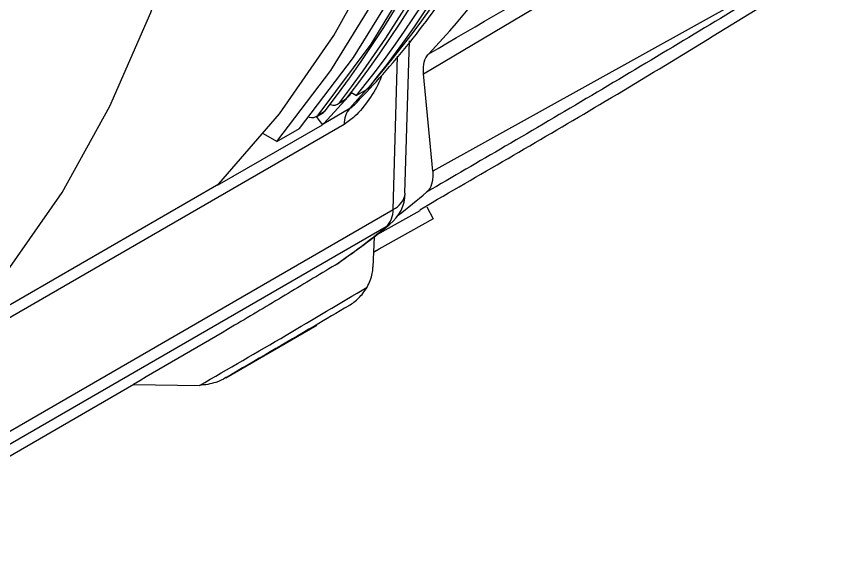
# Model space of a CAD drawing. Extents: x 16.5 to 113.1, y 4.4 to 84.5.
# Drawn here: x 82.798 to 84.036, y 63.087 to 63.895 of the extents above; entities that cross this region are included whole.
import ezdxf

# ---------------------------------------------------------------- set-up
doc = ezdxf.new("R2010")
doc.units = 0
doc.header["$MEASUREMENT"] = 0
doc.layers.add('OBJECT', color=7, linetype='CONTINUOUS')

msp = doc.modelspace()

# ---------------------------------------------------------------- linework, layer by layer
at = {"layer": 'OBJECT'}
for p, q in [((83.4022, 63.8099), (84.0136, 64.1726)), ((84.0362, 64.0096), (83.4158, 63.6652)), ((83.3746, 63.6324), (83.3815, 63.8587)), ((83.3569, 63.6082), (83.3634, 63.8361)), ((83.4158, 63.6652), (83.4022, 63.8099)), ((83.3197, 63.7874), (83.3027, 63.7776)), ((83.2538, 63.7362), (83.2957, 63.7817)), ((83.2773, 63.7668), (83.2878, 63.7729)), ((83.2953, 63.782), (83.3027, 63.7776)), ((83.2745, 63.7645), (83.285, 63.7705)), ((83.2428, 63.7461), (83.2533, 63.7522)), ((83.2456, 63.7485), (83.2561, 63.7546)), ((83.2538, 63.7362), (83.2925, 63.7585)), ((83.2843, 63.7347), (82.6857, 63.3891)), ((83.252, 63.7344), (83.2431, 63.7464)), ((83.2538, 63.7362), (83.252, 63.7344)), ((83.0961, 63.6442), (83.2521, 63.7342)), ((83.1841, 63.7091), (83.218, 63.7287)), ((83.252, 63.7344), (83.2521, 63.7342)), ((83.1841, 63.7091), (83.1643, 63.7206)), ((82.6939, 63.4129), (83.0978, 63.6462)), ((83.3965, 63.608), (83.415, 63.6188)), ((83.4072, 63.6124), (83.4163, 63.5946)), ((82.6831, 63.2192), (83.3569, 63.6082)), ((83.3287, 63.5684), (83.3972, 63.6069)), ((83.4163, 63.5946), (83.3278, 63.545)), ((83.3522, 63.5863), (83.3468, 63.5826)), ((83.3468, 63.5826), (82.673, 63.1936)), ((83.3287, 63.5677), (83.327, 63.5224)), ((83.3278, 63.5448), (83.336, 63.5496)), ((83.1086, 63.3585), (83.2435, 63.4364)), ((82.5187, 63.0873), (82.9716, 63.3487)), ((82.9713, 63.3486), (83.0692, 63.3469))]:
    msp.add_line(p, q, dxfattribs=at)
at = {"layer": 'OBJECT', "flags": 128}
for points in [[(83.218, 63.7287), (83.2982, 63.8341), (83.3697, 63.9501), (83.4322, 64.0762), (83.4856, 64.212), (83.5296, 64.3567), (83.564, 64.51), (83.5887, 64.6711), (83.6036, 64.8393), (83.6085, 65.0139), (83.6036, 65.1943), (83.5887, 65.3797), (83.564, 65.5692), (83.5296, 65.7622), (83.4856, 65.9578), (83.4322, 66.1552), (83.3697, 66.3535), (83.2982, 66.5521), (83.218, 66.7499)], [(83.1841, 63.7091), (83.2642, 63.8145), (83.3357, 63.9305), (83.3983, 64.0566), (83.4517, 64.1924), (83.4957, 64.3372), (83.5301, 64.4904), (83.5548, 64.6515), (83.5696, 64.8197), (83.5746, 64.9943), (83.5696, 65.1747), (83.5548, 65.3601), (83.5301, 65.5496), (83.4957, 65.7426), (83.4517, 65.9382), (83.3983, 66.1356), (83.3357, 66.334), (83.2642, 66.5325), (83.1841, 66.7304)], [(83.0978, 63.6462), (83.1882, 63.7504), (83.269, 63.8668), (83.34, 63.9949), (83.4008, 64.1342), (83.4511, 64.2839), (83.4907, 64.4433), (83.5194, 64.6118), (83.5371, 64.7884), (83.5436, 64.9724)], [(82.6939, 63.4129), (82.7842, 63.5171), (82.8651, 63.6336), (82.936, 63.7617), (82.9968, 63.901), (83.0472, 64.0507), (83.0868, 64.2101), (83.1155, 64.3786), (83.1331, 64.5552), (83.1397, 64.7392)], [(83.2456, 63.7485), (83.3244, 63.8538), (83.3948, 63.9694), (83.4563, 64.095), (83.5089, 64.2301), (83.5521, 64.374), (83.586, 64.5262), (83.6044, 64.6407)], [(83.2878, 63.7729), (83.2863, 63.7714), (83.285, 63.7705)], [(83.2561, 63.7546), (83.2545, 63.7531), (83.2533, 63.7522)]]:
    msp.add_lwpolyline(points, dxfattribs=at)
at = {"layer": 'OBJECT'}
for centre, radius, start, end in [((81.8328, 64.8451), 1.793, 322.5433, 353.417), ((81.8635, 64.8521), 1.7823, 322.4893, 352.6837), ((81.8962, 64.8462), 1.7574, 322.3607, 350.9366), ((82.0209, 64.807), 1.644, 321.2361, 347.7716), ((82.0463, 64.8116), 1.6341, 321.1916, 346.9626), ((82.1504, 64.8092), 1.5519, 317.3885, 345.752), ((82.3947, 64.7965), 1.3952, 316.6904, 336.8701), ((83.2686, 63.7748), 0.0118, 246.186, 317.8121), ((83.2368, 63.7564), 0.0118, 246.186, 317.8121), ((83.3189, 63.7361), 0.0346, 139.6119, 182.4222), ((83.3131, 63.6344), 0.062, 309.1038, 358.3207), ((83.3445, 63.6364), 0.0308, 293.767, 352.4936), ((82.6317, 64.5433), 1.1947, 307.8385, 310.4418), ((83.3241, 63.6063), 0.0328, 313.6403, 3.298), ((82.598, 64.5035), 1.1869, 304.5378, 309.112)]:
    msp.add_arc(centre, radius, start, end, dxfattribs=at)
for centre, major_axis, ratio, start_param, end_param in [((83.3022, 63.6935), (0.0494, -0.0416), 0.566339, 3.102044, 3.171042), ((83.1206, 63.5887), (-0.0134, 0.0629), 0.501611, 0.32389, 0.392888)]:
    msp.add_ellipse(centre, major_axis=major_axis, ratio=ratio, start_param=start_param, end_param=end_param, dxfattribs=at)
for points, knots in [([(83.3034, 63.7678), (83.3162, 63.7813), (83.3574, 63.8247), (83.4213, 63.9055), (83.4923, 64.0129), (83.5554, 64.1296), (83.6097, 64.2556), (83.6454, 64.3525), (83.6603, 64.4095), (83.6629, 64.4192)], [0, 0, 0, 0, 0.079561, 0.255471, 0.431725, 0.608505, 0.785788, 0.96351, 1, 1, 1, 1]), ([(83.4099, 63.8395), (83.4836, 63.8824), (83.6312, 63.968), (83.8243, 64.0823), (83.9433, 64.1543), (83.9892, 64.1821)], [0, 0, 0, 0, 0.380247, 0.760471, 1, 1, 1, 1]), ([(84.0362, 64.0096), (83.9928, 63.9831), (83.9076, 63.9309), (83.7794, 63.8535), (83.6518, 63.7774), (83.527, 63.7039), (83.4456, 63.6567), (83.4066, 63.6341)], [0, 0, 0, 0, 0.206023, 0.404822, 0.608638, 0.812834, 1, 1, 1, 1]), ([(83.415, 63.6188), (83.5009, 63.6685), (83.6832, 63.7738), (83.8623, 63.8843), (83.9569, 63.9426)], [0, 0, 0, 0, 0.47183, 1, 1, 1, 1]), ([(83.4022, 63.8099), (83.4021, 63.8132), (83.4017, 63.822), (83.4043, 63.8325), (83.4083, 63.8376), (83.4099, 63.8395)], [0, 0, 0, 0, 0.263885, 0.7231, 1, 1, 1, 1]), ([(83.3395, 63.8066), (83.3389, 63.8046), (83.335, 63.7926), (83.3213, 63.7713), (83.3031, 63.7475), (83.2897, 63.7384), (83.2843, 63.7347)], [0, 0, 0, 0, 0.069376, 0.414955, 0.763408, 1, 1, 1, 1]), ([(83.2925, 63.7585), (83.2945, 63.7598), (83.2982, 63.7622), (83.3017, 63.7659), (83.3034, 63.7677)], [0, 0, 0, 0, 0.519856, 1, 1, 1, 1]), ([(83.4158, 63.6652), (83.4159, 63.6596), (83.416, 63.6485), (83.4115, 63.6388), (83.4076, 63.6351), (83.4066, 63.6341)], [0, 0, 0, 0, 0.425025, 0.850048, 1, 1, 1, 1]), ([(83.2732, 63.5272), (83.2913, 63.54), (83.3181, 63.559), (83.3438, 63.5796), (83.3522, 63.5863)], [0, 0, 0, 0, 0.674955, 1, 1, 1, 1]), ([(83.271, 63.5258), (83.2461, 63.5108), (83.1964, 63.4808), (83.0967, 63.4214), (83.0214, 63.3777), (82.9713, 63.3486)], [0, 0, 0, 0, 0.250124, 0.500247, 1, 1, 1, 1]), ([(83.3184, 63.4927), (83.3215, 63.4995), (83.326, 63.5096), (83.3268, 63.5193), (83.327, 63.5224)], [0, 0, 0, 0, 0.681912, 1, 1, 1, 1]), ([(83.0692, 63.3469), (83.1122, 63.3717), (83.1955, 63.4198), (83.2783, 63.4689), (83.3184, 63.4927)], [0, 0, 0, 0, 0.515589, 1, 1, 1, 1]), ([(83.2911, 63.4654), (83.2912, 63.4655), (83.2964, 63.4686), (83.307, 63.4763), (83.3144, 63.487), (83.3184, 63.4927)], [0, 0, 0, 0, 0.0055, 0.474179, 1, 1, 1, 1]), ([(83.2911, 63.4654), (83.2741, 63.4553), (83.2135, 63.4194), (83.1526, 63.3841), (83.1087, 63.3586)], [0, 0, 0, 0, 0.2808138, 1, 1, 1, 1]), ([(83.1087, 63.3586), (83.1087, 63.3586), (83.1039, 63.3558), (83.0915, 63.3496), (83.0775, 63.3479), (83.0692, 63.3469)], [0, 0, 0, 0, 0.004832, 0.40487, 1, 1, 1, 1])]:
    msp.add_open_spline(points, degree=3, knots=knots, dxfattribs=at)

doc.saveas('drawing.dxf')
